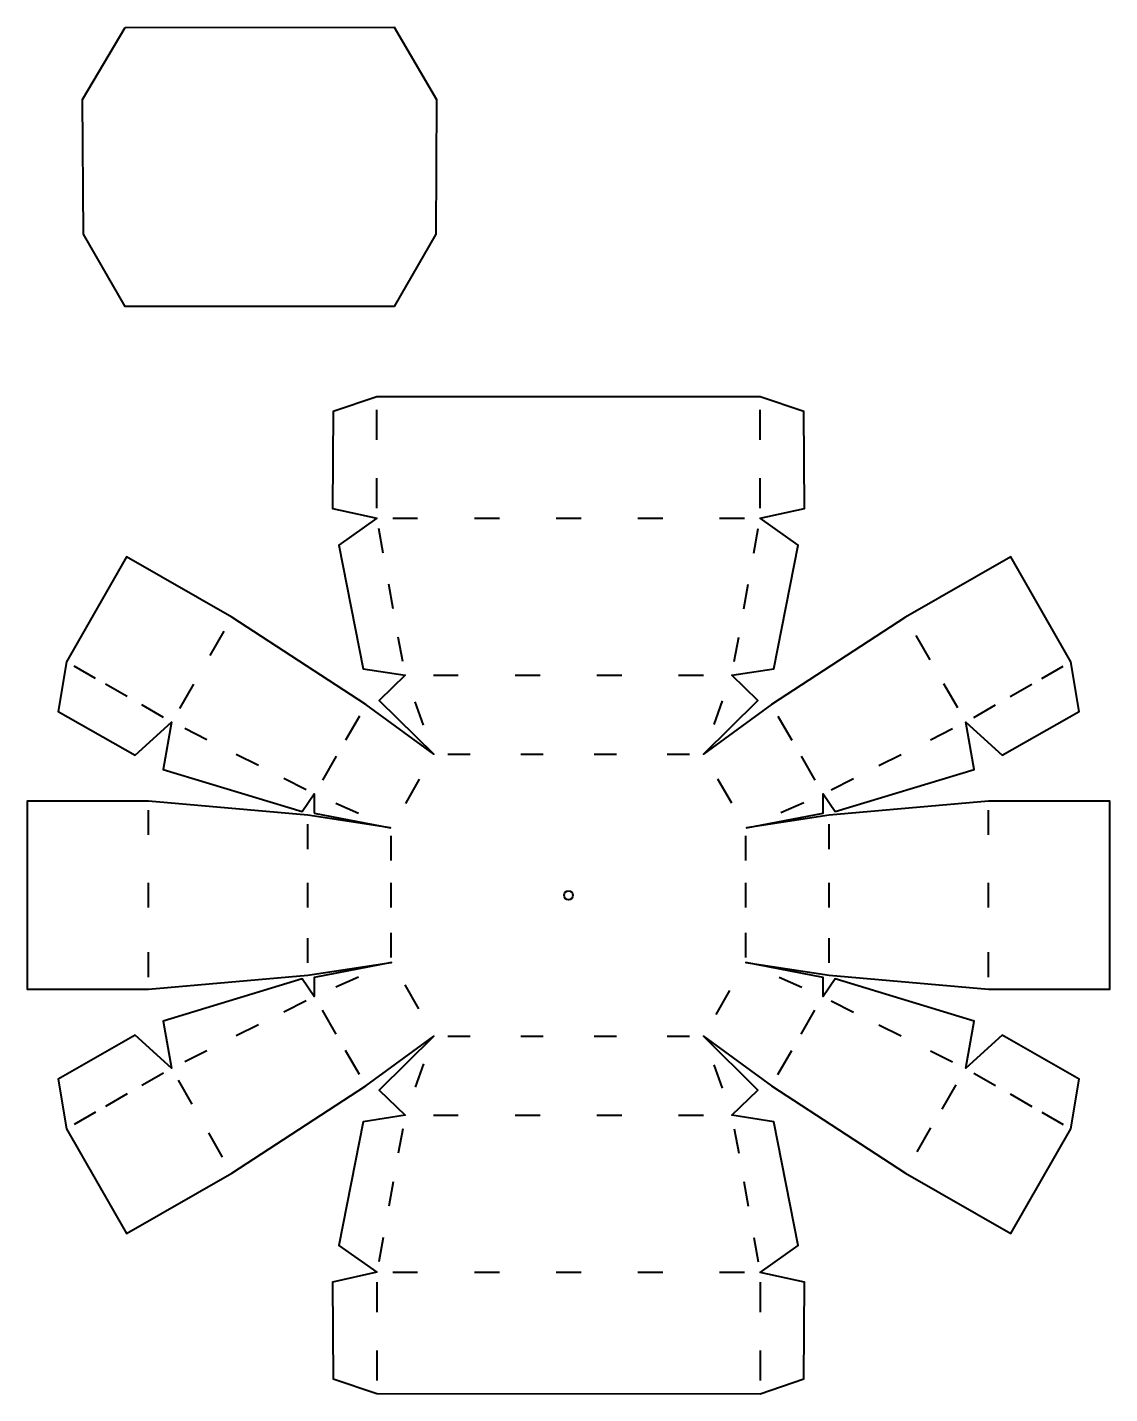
# Model space of a CAD drawing. Header units: millimetres. Extents: x -98 to 99, y -132 to 116.
import ezdxf

# ---------------------------------------------------------------- set-up
doc = ezdxf.new("R2010")
doc.units = ezdxf.units.MM
doc.header["$MEASUREMENT"] = 0
doc.layers.add('Layer 1', color=7, linetype='Continuous')

msp = doc.modelspace()

# ---------------------------------------------------------------- linework, layer by layer
at = {"layer": 'Layer 1', "color": 7, "lineweight": 40}
msp.add_ellipse((0.095, -41.7028), major_axis=(0, 0.8161), ratio=1, dxfattribs=at)
at = {"layer": 'Layer 1', "color": 30, "lineweight": 40}
for points, knots in [([(-80.6312, 116.3127), (-80.6312, 116.3127), (-88.3708, 103.181), (-88.3708, 103.181), (-88.3708, 103.181), (-88.3708, 103.181), (-88.2198, 78.6387), (-88.2198, 78.6387), (-88.2198, 78.6387), (-88.2198, 78.6387), (-80.6281, 65.4715), (-80.6281, 65.4715), (-80.6281, 65.4715), (-80.6281, 65.4715), (-31.617, 65.4641), (-31.617, 65.4641), (-31.617, 65.4641), (-31.617, 65.4641), (-24.0355, 78.6379), (-24.0355, 78.6379), (-24.0355, 78.6379), (-24.0355, 78.6379), (-23.9461, 103.1813), (-23.9461, 103.1813), (-23.9461, 103.1813), (-23.9461, 103.1813), (-31.628, 116.3149), (-31.628, 116.3149), (-31.628, 116.3149), (-31.628, 116.3149), (-80.6312, 116.3127), (-80.6312, 116.3127)], [0, 0, 0, 0, 0.125, 0.125, 0.125, 0.125, 0.25, 0.25, 0.25, 0.25, 0.375, 0.375, 0.375, 0.375, 0.5, 0.5, 0.5, 0.5, 0.625, 0.625, 0.625, 0.625, 0.75, 0.75, 0.75, 0.75, 0.875, 0.875, 0.875, 0.875, 1, 1, 1, 1]), ([(-46.1821, -26.7472), (-46.1821, -26.7472), (-46.1809, -23.2542), (-46.1809, -23.2542), (-46.1809, -23.2542), (-46.1809, -23.2542), (-48.3656, -26.4782), (-48.3656, -26.4782), (-48.3656, -26.4782), (-48.3656, -26.4782), (-73.6835, -18.7987), (-73.6835, -18.7987), (-73.6835, -18.7987), (-73.6835, -18.7987), (-72.1562, -10.198), (-72.1562, -10.198), (-72.1562, -10.198), (-72.1562, -10.198), (-78.8031, -16.2129), (-78.8031, -16.2129), (-78.8031, -16.2129), (-78.8031, -16.2129), (-92.8005, -8.2235), (-92.8005, -8.2235), (-92.8005, -8.2235), (-92.8005, -8.2235), (-91.3226, 0.8085), (-91.3226, 0.8085), (-91.3226, 0.8085), (-91.3226, 0.8085), (-80.346, 19.9038), (-80.346, 19.9038), (-80.346, 19.9038), (-80.346, 19.9038), (-61.1816, 8.9148), (-61.1816, 8.9148), (-61.1816, 8.9148), (-61.1816, 8.9148), (-36.7722, -6.9993), (-36.7722, -6.9993), (-36.7722, -6.9993), (-36.7722, -6.9993), (-24.4173, -16.0426), (-24.4173, -16.0426), (-24.4173, -16.0426), (-24.4173, -16.0426), (-34.3717, -6.2416), (-34.3717, -6.2416), (-34.3717, -6.2416), (-34.3717, -6.2416), (-29.6283, -1.6385), (-29.6283, -1.6385), (-29.6283, -1.6385), (-29.6283, -1.6385), (-37.3009, -0.4737), (-37.3009, -0.4737), (-37.3009, -0.4737), (-37.3009, -0.4737), (-41.709, 22.0439), (-41.709, 22.0439), (-41.709, 22.0439), (-41.709, 22.0439), (-34.7996, 26.9351), (-34.7996, 26.9351), (-34.7996, 26.9351), (-34.7996, 26.9351), (-42.8927, 28.7213), (-42.8927, 28.7213), (-42.8927, 28.7213), (-42.8927, 28.7213), (-42.761, 46.3648), (-42.761, 46.3648), (-42.761, 46.3648), (-42.761, 46.3648), (-34.8093, 49.0356), (-34.8093, 49.0356), (-34.8093, 49.0356), (-34.8093, 49.0356), (34.9749, 49.0459), (34.9749, 49.0459), (34.9749, 49.0459), (34.9749, 49.0459), (42.9566, 46.365), (42.9566, 46.365), (42.9566, 46.365), (42.9566, 46.365), (43.0883, 28.7215), (43.0883, 28.7215), (43.0883, 28.7215), (43.0883, 28.7215), (34.9687, 26.954), (34.9687, 26.954), (34.9687, 26.954), (34.9687, 26.954), (41.9047, 22.0439), (41.9047, 22.0439), (41.9047, 22.0439), (41.9047, 22.0439), (37.4963, -0.4736), (37.4963, -0.4736), (37.4963, -0.4736), (37.4963, -0.4736), (29.8241, -1.6382), (29.8241, -1.6382), (29.8241, -1.6382), (29.8241, -1.6382), (34.5673, -6.2413), (34.5673, -6.2413), (34.5673, -6.2413), (34.5673, -6.2413), (24.666, -16.0403), (24.666, -16.0403), (24.666, -16.0403), (24.666, -16.0403), (24.6693, -16.0426), (24.6693, -16.0426), (24.6693, -16.0426), (24.6693, -16.0426), (37.0242, -6.9994), (37.0242, -6.9994), (37.0242, -6.9994), (37.0242, -6.9994), (61.4335, 8.9148), (61.4335, 8.9148), (61.4335, 8.9148), (61.4335, 8.9148), (80.5979, 19.9038), (80.5979, 19.9038), (80.5979, 19.9038), (80.5979, 19.9038), (91.5602, 0.8055), (91.5602, 0.8055), (91.5602, 0.8055), (91.5602, 0.8055), (93.0525, -8.2235), (93.0525, -8.2235), (93.0525, -8.2235), (93.0525, -8.2235), (79.055, -16.2129), (79.055, -16.2129), (79.055, -16.2129), (79.055, -16.2129), (72.408, -10.198), (72.408, -10.198), (72.408, -10.198), (72.408, -10.198), (73.9353, -18.7987), (73.9353, -18.7987), (73.9353, -18.7987), (73.9353, -18.7987), (48.6175, -26.4782), (48.6175, -26.4782), (48.6175, -26.4782), (48.6175, -26.4782), (46.4327, -23.2542), (46.4327, -23.2542), (46.4327, -23.2542), (46.4327, -23.2542), (46.434, -26.7472), (46.434, -26.7472), (46.434, -26.7472), (46.434, -26.7472), (32.4732, -29.408), (32.4732, -29.408), (32.4732, -29.408), (32.4732, -29.408), (32.4839, -29.4064), (32.4839, -29.4064), (32.4839, -29.4064), (32.4839, -29.4064), (47.5348, -27.1108), (47.5348, -27.1108), (47.5348, -27.1108), (47.5348, -27.1108), (76.5759, -24.5888), (76.5759, -24.5888), (76.5759, -24.5888), (76.5759, -24.5888), (98.6155, -24.5888), (98.6155, -24.5888), (98.6155, -24.5888), (98.6155, -24.5888), (98.6155, -58.825), (98.6155, -58.825), (98.6155, -58.825), (98.6155, -58.825), (76.5584, -58.8143), (76.5584, -58.8143), (76.5584, -58.8143), (76.5584, -58.8143), (47.5341, -56.2724), (47.5341, -56.2724), (47.5341, -56.2724), (47.5341, -56.2724), (32.3944, -53.9723), (32.3944, -53.9723), (32.3944, -53.9723), (32.3944, -53.9723), (46.434, -56.6664), (46.434, -56.6664), (46.434, -56.6664), (46.434, -56.6664), (46.4327, -60.1594), (46.4327, -60.1594), (46.4327, -60.1594), (46.4327, -60.1594), (48.6175, -56.9356), (48.6175, -56.9356), (48.6175, -56.9356), (48.6175, -56.9356), (73.9353, -64.6149), (73.9353, -64.6149), (73.9353, -64.6149), (73.9353, -64.6149), (72.408, -73.2155), (72.408, -73.2155), (72.408, -73.2155), (72.408, -73.2155), (79.055, -67.2007), (79.055, -67.2007), (79.055, -67.2007), (79.055, -67.2007), (93.0525, -75.1902), (93.0525, -75.1902), (93.0525, -75.1902), (93.0525, -75.1902), (91.5745, -84.2222), (91.5745, -84.2222), (91.5745, -84.2222), (91.5745, -84.2222), (80.5979, -103.3175), (80.5979, -103.3175), (80.5979, -103.3175), (80.5979, -103.3175), (61.4335, -92.3286), (61.4335, -92.3286), (61.4335, -92.3286), (61.4335, -92.3286), (37.0241, -76.4145), (37.0241, -76.4145), (37.0241, -76.4145), (37.0241, -76.4145), (24.6792, -67.3784), (24.6792, -67.3784), (24.6792, -67.3784), (24.6792, -67.3784), (34.5673, -77.1643), (34.5673, -77.1643), (34.5673, -77.1643), (34.5673, -77.1643), (29.8241, -81.7673), (29.8241, -81.7673), (29.8241, -81.7673), (29.8241, -81.7673), (37.4963, -82.9319), (37.4963, -82.9319), (37.4963, -82.9319), (37.4963, -82.9319), (41.9047, -105.4495), (41.9047, -105.4495), (41.9047, -105.4495), (41.9047, -105.4495), (34.9687, -110.3595), (34.9687, -110.3595), (34.9687, -110.3595), (34.9687, -110.3595), (43.0883, -112.127), (43.0883, -112.127), (43.0883, -112.127), (43.0883, -112.127), (42.9566, -129.7707), (42.9566, -129.7707), (42.9566, -129.7707), (42.9566, -129.7707), (34.9749, -132.4514), (34.9749, -132.4514), (34.9749, -132.4514), (34.9749, -132.4514), (-34.8093, -132.4411), (-34.8093, -132.4411), (-34.8093, -132.4411), (-34.8093, -132.4411), (-42.761, -129.7705), (-42.761, -129.7705), (-42.761, -129.7705), (-42.761, -129.7705), (-42.8927, -112.1268), (-42.8927, -112.1268), (-42.8927, -112.1268), (-42.8927, -112.1268), (-34.7996, -110.3407), (-34.7996, -110.3407), (-34.7996, -110.3407), (-34.7996, -110.3407), (-41.709, -105.4495), (-41.709, -105.4495), (-41.709, -105.4495), (-41.709, -105.4495), (-37.3009, -82.9318), (-37.3009, -82.9318), (-37.3009, -82.9318), (-37.3009, -82.9318), (-29.6283, -81.767), (-29.6283, -81.767), (-29.6283, -81.767), (-29.6283, -81.767), (-34.3717, -77.164), (-34.3717, -77.164), (-34.3717, -77.164), (-34.3717, -77.164), (-24.4173, -67.3711), (-24.4173, -67.3711), (-24.4173, -67.3711), (-24.4173, -67.3711), (-36.7723, -76.4144), (-36.7723, -76.4144), (-36.7723, -76.4144), (-36.7723, -76.4144), (-61.1816, -92.3286), (-61.1816, -92.3286), (-61.1816, -92.3286), (-61.1816, -92.3286), (-80.346, -103.3175), (-80.346, -103.3175), (-80.346, -103.3175), (-80.346, -103.3175), (-91.3082, -84.2192), (-91.3082, -84.2192), (-91.3082, -84.2192), (-91.3082, -84.2192), (-92.8005, -75.1902), (-92.8005, -75.1902), (-92.8005, -75.1902), (-92.8005, -75.1902), (-78.8031, -67.2007), (-78.8031, -67.2007), (-78.8031, -67.2007), (-78.8031, -67.2007), (-72.1562, -73.2155), (-72.1562, -73.2155), (-72.1562, -73.2155), (-72.1562, -73.2155), (-73.6835, -64.6149), (-73.6835, -64.6149), (-73.6835, -64.6149), (-73.6835, -64.6149), (-48.3656, -56.9356), (-48.3656, -56.9356), (-48.3656, -56.9356), (-48.3656, -56.9356), (-46.1809, -60.1594), (-46.1809, -60.1594), (-46.1809, -60.1594), (-46.1809, -60.1594), (-46.1821, -56.6664), (-46.1821, -56.6664), (-46.1821, -56.6664), (-46.1821, -56.6664), (-32.1426, -53.9723), (-32.1426, -53.9723), (-32.1426, -53.9723), (-32.1426, -53.9723), (-32.2044, -53.9723), (-32.2044, -53.9723), (-32.2044, -53.9723), (-32.2044, -53.9723), (-47.3439, -56.2724), (-47.3439, -56.2724), (-47.3439, -56.2724), (-47.3439, -56.2724), (-76.3683, -58.8143), (-76.3683, -58.8143), (-76.3683, -58.8143), (-76.3683, -58.8143), (-98.4254, -58.825), (-98.4254, -58.825), (-98.4254, -58.825), (-98.4254, -58.825), (-98.4254, -24.5888), (-98.4254, -24.5888), (-98.4254, -24.5888), (-98.4254, -24.5888), (-76.3858, -24.5888), (-76.3858, -24.5888), (-76.3858, -24.5888), (-76.3858, -24.5888), (-47.3447, -27.1108), (-47.3447, -27.1108), (-47.3447, -27.1108), (-47.3447, -27.1108), (-32.2937, -29.4064), (-32.2937, -29.4064), (-32.2937, -29.4064), (-32.2937, -29.4064), (-46.1821, -26.7472), (-46.1821, -26.7472)], [0, 0, 0, 0, 0.01010101, 0.01010101, 0.01010101, 0.01010101, 0.02020202, 0.02020202, 0.02020202, 0.02020202, 0.03030303, 0.03030303, 0.03030303, 0.03030303, 0.04040404, 0.04040404, 0.04040404, 0.04040404, 0.05050505, 0.05050505, 0.05050505, 0.05050505, 0.06060606, 0.06060606, 0.06060606, 0.06060606, 0.07070707, 0.07070707, 0.07070707, 0.07070707, 0.08080808, 0.08080808, 0.08080808, 0.08080808, 0.09090909, 0.09090909, 0.09090909, 0.09090909, 0.1010101, 0.1010101, 0.1010101, 0.1010101, 0.11111111, 0.11111111, 0.11111111, 0.11111111, 0.12121212, 0.12121212, 0.12121212, 0.12121212, 0.13131313, 0.13131313, 0.13131313, 0.13131313, 0.14141414, 0.14141414, 0.14141414, 0.14141414, 0.15151515, 0.15151515, 0.15151515, 0.15151515, 0.16161616, 0.16161616, 0.16161616, 0.16161616, 0.17171717, 0.17171717, 0.17171717, 0.17171717, 0.18181818, 0.18181818, 0.18181818, 0.18181818, 0.19191919, 0.19191919, 0.19191919, 0.19191919, 0.2020202, 0.2020202, 0.2020202, 0.2020202, 0.21212121, 0.21212121, 0.21212121, 0.21212121, 0.22222222, 0.22222222, 0.22222222, 0.22222222, 0.23232323, 0.23232323, 0.23232323, 0.23232323, 0.24242424, 0.24242424, 0.24242424, 0.24242424, 0.25252525, 0.25252525, 0.25252525, 0.25252525, 0.26262626, 0.26262626, 0.26262626, 0.26262626, 0.27272727, 0.27272727, 0.27272727, 0.27272727, 0.28282828, 0.28282828, 0.28282828, 0.28282828, 0.29292929, 0.29292929, 0.29292929, 0.29292929, 0.3030303, 0.3030303, 0.3030303, 0.3030303, 0.31313131, 0.31313131, 0.31313131, 0.31313131, 0.32323232, 0.32323232, 0.32323232, 0.32323232, 0.33333333, 0.33333333, 0.33333333, 0.33333333, 0.34343434, 0.34343434, 0.34343434, 0.34343434, 0.35353535, 0.35353535, 0.35353535, 0.35353535, 0.36363636, 0.36363636, 0.36363636, 0.36363636, 0.37373737, 0.37373737, 0.37373737, 0.37373737, 0.38383838, 0.38383838, 0.38383838, 0.38383838, 0.39393939, 0.39393939, 0.39393939, 0.39393939, 0.4040404, 0.4040404, 0.4040404, 0.4040404, 0.41414141, 0.41414141, 0.41414141, 0.41414141, 0.42424242, 0.42424242, 0.42424242, 0.42424242, 0.43434343, 0.43434343, 0.43434343, 0.43434343, 0.44444444, 0.44444444, 0.44444444, 0.44444444, 0.45454545, 0.45454545, 0.45454545, 0.45454545, 0.46464646, 0.46464646, 0.46464646, 0.46464646, 0.47474747, 0.47474747, 0.47474747, 0.47474747, 0.48484848, 0.48484848, 0.48484848, 0.48484848, 0.49494949, 0.49494949, 0.49494949, 0.49494949, 0.50505051, 0.50505051, 0.50505051, 0.50505051, 0.51515152, 0.51515152, 0.51515152, 0.51515152, 0.52525253, 0.52525253, 0.52525253, 0.52525253, 0.53535354, 0.53535354, 0.53535354, 0.53535354, 0.54545455, 0.54545455, 0.54545455, 0.54545455, 0.55555556, 0.55555556, 0.55555556, 0.55555556, 0.56565657, 0.56565657, 0.56565657, 0.56565657, 0.57575758, 0.57575758, 0.57575758, 0.57575758, 0.58585859, 0.58585859, 0.58585859, 0.58585859, 0.5959596, 0.5959596, 0.5959596, 0.5959596, 0.60606061, 0.60606061, 0.60606061, 0.60606061, 0.61616162, 0.61616162, 0.61616162, 0.61616162, 0.62626263, 0.62626263, 0.62626263, 0.62626263, 0.63636364, 0.63636364, 0.63636364, 0.63636364, 0.64646465, 0.64646465, 0.64646465, 0.64646465, 0.65656566, 0.65656566, 0.65656566, 0.65656566, 0.66666667, 0.66666667, 0.66666667, 0.66666667, 0.67676768, 0.67676768, 0.67676768, 0.67676768, 0.68686869, 0.68686869, 0.68686869, 0.68686869, 0.6969697, 0.6969697, 0.6969697, 0.6969697, 0.70707071, 0.70707071, 0.70707071, 0.70707071, 0.71717172, 0.71717172, 0.71717172, 0.71717172, 0.72727273, 0.72727273, 0.72727273, 0.72727273, 0.73737374, 0.73737374, 0.73737374, 0.73737374, 0.74747475, 0.74747475, 0.74747475, 0.74747475, 0.75757576, 0.75757576, 0.75757576, 0.75757576, 0.76767677, 0.76767677, 0.76767677, 0.76767677, 0.77777778, 0.77777778, 0.77777778, 0.77777778, 0.78787879, 0.78787879, 0.78787879, 0.78787879, 0.7979798, 0.7979798, 0.7979798, 0.7979798, 0.80808081, 0.80808081, 0.80808081, 0.80808081, 0.81818182, 0.81818182, 0.81818182, 0.81818182, 0.82828283, 0.82828283, 0.82828283, 0.82828283, 0.83838384, 0.83838384, 0.83838384, 0.83838384, 0.84848485, 0.84848485, 0.84848485, 0.84848485, 0.85858586, 0.85858586, 0.85858586, 0.85858586, 0.86868687, 0.86868687, 0.86868687, 0.86868687, 0.87878788, 0.87878788, 0.87878788, 0.87878788, 0.88888889, 0.88888889, 0.88888889, 0.88888889, 0.8989899, 0.8989899, 0.8989899, 0.8989899, 0.90909091, 0.90909091, 0.90909091, 0.90909091, 0.91919192, 0.91919192, 0.91919192, 0.91919192, 0.92929293, 0.92929293, 0.92929293, 0.92929293, 0.93939394, 0.93939394, 0.93939394, 0.93939394, 0.94949495, 0.94949495, 0.94949495, 0.94949495, 0.95959596, 0.95959596, 0.95959596, 0.95959596, 0.96969697, 0.96969697, 0.96969697, 0.96969697, 0.97979798, 0.97979798, 0.97979798, 0.97979798, 0.98989899, 0.98989899, 0.98989899, 0.98989899, 1, 1, 1, 1])]:
    msp.add_open_spline(points, degree=3, knots=knots, dxfattribs=at)
at = {"layer": 'Layer 1', "lineweight": 40}
for points in [[(-34.7825, 41.2053), (-34.7825, 41.2053), (-34.8032, 46.6517), (-34.8032, 46.6517)], [(34.9646, 41.202), (34.9646, 41.202), (34.9854, 46.6485), (34.9854, 46.6485)], [(-34.7825, 28.7586), (-34.7825, 28.7586), (-34.8032, 34.2051), (-34.8032, 34.2051)], [(34.9646, 28.7554), (34.9646, 28.7554), (34.9854, 34.2018), (34.9854, 34.2018)], [(-33.634, 20.5868), (-33.634, 20.5868), (-34.4492, 25.0473), (-34.4492, 25.0473)], [(-31.9056, 26.9353), (-31.9056, 26.9353), (-27.3713, 26.9353), (-27.3713, 26.9353)], [(-17.03, 26.9353), (-17.03, 26.9353), (-12.4957, 26.9353), (-12.4957, 26.9353)], [(-2.1545, 26.9353), (-2.1545, 26.9353), (2.3799, 26.9353), (2.3799, 26.9353)], [(12.7211, 26.9353), (12.7211, 26.9353), (17.2554, 26.9353), (17.2554, 26.9353)], [(27.5967, 26.9353), (27.5967, 26.9353), (32.131, 26.9353), (32.131, 26.9353)], [(33.8162, 20.5835), (33.8162, 20.5835), (34.6313, 25.044), (34.6313, 25.044)], [(-31.8097, 10.4483), (-31.8097, 10.4483), (-32.6249, 14.9088), (-32.6249, 14.9088)], [(31.9919, 10.4451), (31.9919, 10.4451), (32.807, 14.9055), (32.807, 14.9055)], [(-62.6571, 6.3464), (-62.6571, 6.3464), (-65.1801, 1.9562), (-65.1801, 1.9562)], [(-30.0784, 0.8269), (-30.0784, 0.8269), (-30.8936, 5.2874), (-30.8936, 5.2874)], [(30.2606, 0.8237), (30.2606, 0.8237), (31.0758, 5.2842), (31.0758, 5.2842)], [(63.3575, 5.5659), (63.3575, 5.5659), (65.8805, 1.1758), (65.8805, 1.1758)], [(-85.9984, -2.2422), (-85.9984, -2.2422), (-89.9208, 0.0328), (-89.9208, 0.0328)], [(86.2503, -2.2422), (86.2503, -2.2422), (90.1727, 0.0328), (90.1727, 0.0328)], [(-24.4977, -1.6383), (-24.4977, -1.6383), (-19.9633, -1.6383), (-19.9633, -1.6383)], [(-9.6221, -1.6383), (-9.6221, -1.6383), (-5.0878, -1.6383), (-5.0878, -1.6383)], [(5.2534, -1.6383), (5.2534, -1.6383), (9.7878, -1.6383), (9.7878, -1.6383)], [(20.129, -1.6383), (20.129, -1.6383), (24.6634, -1.6383), (24.6634, -1.6383)], [(-80.2595, -5.5435), (-80.2595, -5.5435), (-84.1819, -3.2685), (-84.1819, -3.2685)], [(-68.1954, -3.29), (-68.1954, -3.29), (-70.7184, -7.6802), (-70.7184, -7.6802)], [(68.3648, -3.1461), (68.3648, -3.1461), (70.8878, -7.5363), (70.8878, -7.5363)], [(80.5114, -5.5435), (80.5114, -5.5435), (84.4338, -3.2685), (84.4338, -3.2685)], [(-73.6479, -9.3392), (-73.6479, -9.3392), (-77.5703, -7.0643), (-77.5703, -7.0643)], [(-26.2967, -10.7404), (-26.2967, -10.7404), (-27.8199, -6.4696), (-27.8199, -6.4696)], [(26.6106, -10.5878), (26.6106, -10.5878), (28.1338, -6.3169), (28.1338, -6.3169)], [(73.8999, -9.3392), (73.8999, -9.3392), (77.8223, -7.0643), (77.8223, -7.0643)], [(-37.9686, -9.081), (-37.9686, -9.081), (-40.5114, -13.4598), (-40.5114, -13.4598)], [(38.2205, -9.081), (38.2205, -9.081), (40.7633, -13.4598), (40.7633, -13.4598)], [(-65.7288, -13.4116), (-65.7288, -13.4116), (-69.7765, -11.368), (-69.7765, -11.368)], [(65.9807, -13.4116), (65.9807, -13.4116), (70.0284, -11.368), (70.0284, -11.368)], [(-56.3438, -18.1093), (-56.3438, -18.1093), (-60.4038, -16.0901), (-60.4038, -16.0901)], [(-42.1812, -16.3906), (-42.1812, -16.3906), (-44.7051, -20.7803), (-44.7051, -20.7803)], [(-21.8631, -16.0347), (-21.8631, -16.0347), (-17.8073, -16.0347), (-17.8073, -16.0347)], [(-8.5575, -16.0347), (-8.5575, -16.0347), (-4.5017, -16.0347), (-4.5017, -16.0347)], [(4.7481, -16.0347), (4.7481, -16.0347), (8.8039, -16.0347), (8.8039, -16.0347)], [(18.0536, -16.0347), (18.0536, -16.0347), (22.1094, -16.0347), (22.1094, -16.0347)], [(42.4331, -16.3906), (42.4331, -16.3906), (44.957, -20.7803), (44.957, -20.7803)], [(56.5958, -18.1093), (56.5958, -18.1093), (60.6557, -16.0901), (60.6557, -16.0901)], [(-47.6678, -22.498), (-47.6678, -22.498), (-51.7104, -20.4444), (-51.7104, -20.4444)], [(-27.0676, -20.5964), (-27.0676, -20.5964), (-29.59, -24.9869), (-29.59, -24.9869)], [(27.2308, -20.501), (27.2308, -20.501), (29.7675, -24.8833), (29.7675, -24.8833)], [(47.9197, -22.498), (47.9197, -22.498), (51.9623, -20.4444), (51.9623, -20.4444)], [(38.7658, -26.6435), (38.7658, -26.6435), (42.9109, -24.8052), (42.9109, -24.8052)], [(-76.3721, -30.7228), (-76.3721, -30.7228), (-76.3681, -26.1885), (-76.3681, -26.1885)], [(-38.1086, -26.827), (-38.1086, -26.827), (-42.2536, -24.9888), (-42.2536, -24.9888)], [(76.5622, -30.7228), (76.5622, -30.7228), (76.5582, -26.1885), (76.5582, -26.1885)], [(-47.348, -33.3126), (-47.348, -33.3126), (-47.344, -28.7783), (-47.344, -28.7783)], [(47.5381, -33.3126), (47.5381, -33.3126), (47.5341, -28.7783), (47.5341, -28.7783)], [(-32.2079, -35.3973), (-32.2079, -35.3973), (-32.204, -30.863), (-32.204, -30.863)], [(32.398, -35.3973), (32.398, -35.3973), (32.3941, -30.863), (32.3941, -30.863)], [(-76.3721, -43.964), (-76.3721, -43.964), (-76.3681, -39.4297), (-76.3681, -39.4297)], [(-47.348, -43.9633), (-47.348, -43.9633), (-47.344, -39.429), (-47.344, -39.429)], [(-32.2079, -43.9634), (-32.2079, -43.9634), (-32.204, -39.4291), (-32.204, -39.4291)], [(32.398, -43.9634), (32.398, -43.9634), (32.3941, -39.4291), (32.3941, -39.4291)], [(47.5381, -43.9633), (47.5381, -43.9633), (47.5341, -39.429), (47.5341, -39.429)], [(76.5622, -43.964), (76.5622, -43.964), (76.5582, -39.4297), (76.5582, -39.4297)], [(-47.348, -54.0369), (-47.348, -54.0369), (-47.344, -49.5026), (-47.344, -49.5026)], [(-32.2079, -53.0651), (-32.2079, -53.0651), (-32.204, -48.5307), (-32.204, -48.5307)], [(32.398, -53.0651), (32.398, -53.0651), (32.3941, -48.5307), (32.3941, -48.5307)], [(47.5381, -54.0369), (47.5381, -54.0369), (47.5341, -49.5026), (47.5341, -49.5026)], [(-76.3721, -56.6282), (-76.3721, -56.6282), (-76.3681, -52.0938), (-76.3681, -52.0938)], [(76.5622, -56.6282), (76.5622, -56.6282), (76.5582, -52.0938), (76.5582, -52.0938)], [(-38.1266, -56.5947), (-38.1266, -56.5947), (-42.2716, -58.433), (-42.2716, -58.433)], [(38.4337, -56.6071), (38.4337, -56.6071), (42.5786, -58.4458), (42.5786, -58.4458)], [(-27.1423, -62.3832), (-27.1423, -62.3832), (-29.6647, -57.9926), (-29.6647, -57.9926)], [(26.9544, -63.4336), (26.9544, -63.4336), (29.4768, -59.0431), (29.4768, -59.0431)], [(-47.6678, -60.9157), (-47.6678, -60.9157), (-51.7104, -62.9693), (-51.7104, -62.9693)], [(47.9197, -60.9157), (47.9197, -60.9157), (51.9623, -62.9693), (51.9623, -62.9693)], [(-42.1812, -67.0231), (-42.1812, -67.0231), (-44.7051, -62.6334), (-44.7051, -62.6334)], [(42.4331, -67.0231), (42.4331, -67.0231), (44.957, -62.6334), (44.957, -62.6334)], [(-56.3438, -65.3044), (-56.3438, -65.3044), (-60.4038, -67.3236), (-60.4038, -67.3236)], [(56.5958, -65.3044), (56.5958, -65.3044), (60.6557, -67.3236), (60.6557, -67.3236)], [(-21.8631, -67.3708), (-21.8631, -67.3708), (-17.8073, -67.3708), (-17.8073, -67.3708)], [(-8.5575, -67.3708), (-8.5575, -67.3708), (-4.5017, -67.3708), (-4.5017, -67.3708)], [(4.7481, -67.3708), (4.7481, -67.3708), (8.8039, -67.3708), (8.8039, -67.3708)], [(18.0536, -67.3708), (18.0536, -67.3708), (22.1094, -67.3708), (22.1094, -67.3708)], [(-65.7288, -70.0021), (-65.7288, -70.0021), (-69.7765, -72.0457), (-69.7765, -72.0457)], [(-37.9686, -74.3327), (-37.9686, -74.3327), (-40.5114, -69.9539), (-40.5114, -69.9539)], [(38.2205, -74.3327), (38.2205, -74.3327), (40.7633, -69.9539), (40.7633, -69.9539)], [(65.9807, -70.0021), (65.9807, -70.0021), (70.0284, -72.0457), (70.0284, -72.0457)], [(-73.6479, -74.0745), (-73.6479, -74.0745), (-77.5703, -76.3494), (-77.5703, -76.3494)], [(-26.2921, -72.4012), (-26.2921, -72.4012), (-27.8153, -76.672), (-27.8153, -76.672)], [(26.5395, -72.5798), (26.5395, -72.5798), (28.0627, -76.8507), (28.0627, -76.8507)], [(73.8999, -74.0745), (73.8999, -74.0745), (77.8223, -76.3494), (77.8223, -76.3494)], [(-68.3982, -79.7709), (-68.3982, -79.7709), (-70.9212, -75.3807), (-70.9212, -75.3807)], [(68.1516, -80.6381), (68.1516, -80.6381), (70.6746, -76.2479), (70.6746, -76.2479)], [(-80.2595, -77.8702), (-80.2595, -77.8702), (-84.1819, -80.1452), (-84.1819, -80.1452)], [(80.5114, -77.8702), (80.5114, -77.8702), (84.4338, -80.1452), (84.4338, -80.1452)], [(-85.9984, -81.1715), (-85.9984, -81.1715), (-89.9208, -83.4465), (-89.9208, -83.4465)], [(-24.4977, -81.7673), (-24.4977, -81.7673), (-19.9633, -81.7673), (-19.9633, -81.7673)], [(-9.6221, -81.7673), (-9.6221, -81.7673), (-5.0878, -81.7673), (-5.0878, -81.7673)], [(5.2534, -81.7673), (5.2534, -81.7673), (9.7878, -81.7673), (9.7878, -81.7673)], [(20.129, -81.7673), (20.129, -81.7673), (24.6634, -81.7673), (24.6634, -81.7673)], [(86.2503, -81.1715), (86.2503, -81.1715), (90.1727, -83.4465), (90.1727, -83.4465)], [(-30.0784, -84.2325), (-30.0784, -84.2325), (-30.8936, -88.693), (-30.8936, -88.693)], [(30.2606, -84.2292), (30.2606, -84.2292), (31.0758, -88.6897), (31.0758, -88.6897)], [(63.5507, -88.4372), (63.5507, -88.4372), (66.0737, -84.047), (66.0737, -84.047)], [(-62.8758, -89.3795), (-62.8758, -89.3795), (-65.3988, -84.9893), (-65.3988, -84.9893)], [(-31.8097, -93.8539), (-31.8097, -93.8539), (-32.6249, -98.3143), (-32.6249, -98.3143)], [(31.9919, -93.8506), (31.9919, -93.8506), (32.807, -98.3111), (32.807, -98.3111)], [(-33.634, -103.9924), (-33.634, -103.9924), (-34.4492, -108.4528), (-34.4492, -108.4528)], [(33.8162, -103.9891), (33.8162, -103.9891), (34.6313, -108.4496), (34.6313, -108.4496)], [(-31.9056, -110.3409), (-31.9056, -110.3409), (-27.3713, -110.3409), (-27.3713, -110.3409)], [(-17.03, -110.3409), (-17.03, -110.3409), (-12.4957, -110.3409), (-12.4957, -110.3409)], [(-2.1545, -110.3409), (-2.1545, -110.3409), (2.3799, -110.3409), (2.3799, -110.3409)], [(12.7211, -110.3409), (12.7211, -110.3409), (17.2554, -110.3409), (17.2554, -110.3409)], [(27.5967, -110.3409), (27.5967, -110.3409), (32.131, -110.3409), (32.131, -110.3409)], [(-34.7825, -112.1642), (-34.7825, -112.1642), (-34.8032, -117.6106), (-34.8032, -117.6106)], [(34.9646, -112.1609), (34.9646, -112.1609), (34.9854, -117.6074), (34.9854, -117.6074)], [(-34.7825, -124.6108), (-34.7825, -124.6108), (-34.8032, -130.0573), (-34.8032, -130.0573)], [(34.9646, -124.6076), (34.9646, -124.6076), (34.9854, -130.054), (34.9854, -130.054)]]:
    msp.add_open_spline(points, degree=3, dxfattribs=at)

doc.saveas('drawing.dxf')
